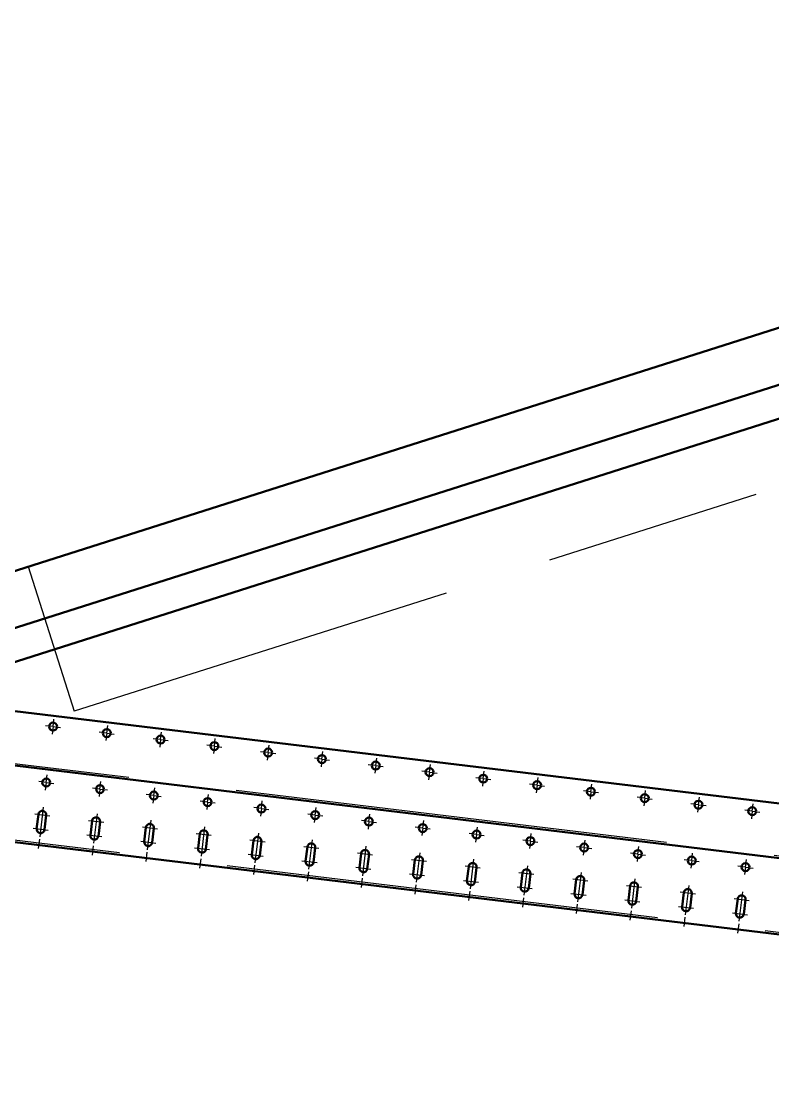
# Model space of a CAD drawing. Header units: millimetres. Extents: x 0 to 118800, y 79635 to 177025.
# Drawn here: x 27590 to 28631, y 99422 to 100878 of the extents above; entities that cross this region are included whole.
import ezdxf

# ---------------------------------------------------------------- set-up
doc = ezdxf.new("R2010")
doc.units = ezdxf.units.MM
doc.header["$LTSCALE"] = 200
for name, pattern in [('AM_DIN_F_W050', [6.25, 4.75, -1.5]), ('AM_DIN_G_W050', [13.75, 9.75, -1.5, 1, -1.5]), ('AM_DIN_G_W050x2', [6.875, 4.75, -0.875, 0.375, -0.875]), ('AM_ISO02W050x2', [3.75, 3, -0.75]), ('AM_ISO08W050x2', [9, 6, -0.75, 1.5, -0.75])]:
    doc.linetypes.add(name, pattern=pattern)
for name, color, linetype, lineweight in [('AM_0', 7, 'Continuous', 50), ('AM_3', 6, 'AM_DIN_F_W050', 25), ('AM_7', 4, 'AM_DIN_G_W050', 25)]:
    doc.layers.add(name, color=color, linetype=linetype, lineweight=lineweight)

# ---------------------------------------------------------------- blocks, each defined once
blk = doc.blocks.new('guf ohne Mittelspannung')
at = {"layer": 'AM_0'}
for p, q in [((-2991.5, 0), (-290, 0)), ((-2991.5, -75), (-290, -75)), ((-2991.5, -120), (-290, -120))]:
    blk.add_line(p, q, dxfattribs=at)
at = {"layer": 'AM_7', "linetype": 'AM_ISO08W050x2'}
for p in [(-500, 0), (-2840, -210)]:
    blk.add_line(p, (-500, -210), dxfattribs=at)
blk = doc.blocks.new('*U412')
at = {"layer": 'AM_0'}
for p, q in [((27614.5, 99780.2), (27612.1, 99760.4)), ((27625.4, 99778.9), (27623, 99759.1))]:
    blk.add_line(p, q, dxfattribs=at)
for centre, start, end in [((27620, 99779.6), 353.1038, 173.1038), ((27617.6, 99759.7), 173.1038, 353.1038)]:
    blk.add_arc(centre, 5.5, start, end, dxfattribs=at)
at = {"layer": 'AM_7', "linetype": 'AM_DIN_G_W050x2'}
for p, q in [((27609.6, 99780.8), (27630.4, 99778.3)), ((27621.2, 99790), (27616.3, 99749.3)), ((27607.2, 99761), (27628, 99758.5))]:
    blk.add_line(p, q, dxfattribs=at)
blk = doc.blocks.new('*U413')
at = {"layer": 'AM_0'}
for p, q in [((27689, 99771.2), (27686.6, 99751.4)), ((27699.9, 99769.9), (27697.5, 99750.1))]:
    blk.add_line(p, q, dxfattribs=at)
for centre, start, end in [((27694.4, 99770.6), 353.1038, 173.1038), ((27692, 99750.7), 173.1038, 353.1038)]:
    blk.add_arc(centre, 5.5, start, end, dxfattribs=at)
at = {"layer": 'AM_7', "linetype": 'AM_DIN_G_W050x2'}
for p, q in [((27695.7, 99781), (27690.8, 99740.3)), ((27684, 99771.8), (27704.9, 99769.3)), ((27681.6, 99752), (27702.5, 99749.5))]:
    blk.add_line(p, q, dxfattribs=at)
blk = doc.blocks.new('*U414')
at = {"layer": 'AM_0'}
for p, q in [((27912.4, 99744.2), (27910, 99724.4)), ((27923.3, 99742.9), (27920.9, 99723))]:
    blk.add_line(p, q, dxfattribs=at)
for centre, start, end in [((27917.8, 99743.6), 353.1038, 173.1038), ((27915.4, 99723.7), 173.1038, 353.1038)]:
    blk.add_arc(centre, 5.5, start, end, dxfattribs=at)
at = {"layer": 'AM_7', "linetype": 'AM_DIN_G_W050x2'}
for p, q in [((27919.1, 99754), (27914.2, 99713.3)), ((27907.4, 99744.8), (27928.2, 99742.3)), ((27905, 99725), (27925.8, 99722.4))]:
    blk.add_line(p, q, dxfattribs=at)
blk = doc.blocks.new('*U415')
at = {"layer": 'AM_0'}
for p, q in [((27837.9, 99753.2), (27835.5, 99733.4)), ((27848.8, 99751.9), (27846.4, 99732))]:
    blk.add_line(p, q, dxfattribs=at)
for centre, start, end in [((27843.4, 99752.6), 353.1038, 173.1038), ((27841, 99732.7), 173.1038, 353.1038)]:
    blk.add_arc(centre, 5.5, start, end, dxfattribs=at)
at = {"layer": 'AM_7', "linetype": 'AM_DIN_G_W050x2'}
for p, q in [((27832.9, 99753.8), (27853.8, 99751.3)), ((27844.6, 99763), (27839.7, 99722.3)), ((27830.5, 99734), (27851.4, 99731.4))]:
    blk.add_line(p, q, dxfattribs=at)
blk = doc.blocks.new('*U416')
at = {"layer": 'AM_0'}
for p, q in [((27763.4, 99762.2), (27761, 99742.4)), ((27774.4, 99760.9), (27772, 99741.1))]:
    blk.add_line(p, q, dxfattribs=at)
for centre, start, end in [((27768.9, 99761.6), 353.1038, 173.1038), ((27766.5, 99741.7), 173.1038, 353.1038)]:
    blk.add_arc(centre, 5.5, start, end, dxfattribs=at)
at = {"layer": 'AM_7', "linetype": 'AM_DIN_G_W050x2'}
for p, q in [((27770.2, 99772), (27765.2, 99731.3)), ((27758.5, 99762.8), (27779.3, 99760.3)), ((27756.1, 99743), (27776.9, 99740.5))]:
    blk.add_line(p, q, dxfattribs=at)
blk = doc.blocks.new('*U417')
at = {"layer": 'AM_0'}
for p, q in [((28061.3, 99726.2), (28058.9, 99706.3)), ((28072.2, 99724.9), (28069.8, 99705))]:
    blk.add_line(p, q, dxfattribs=at)
for centre, start, end in [((28066.7, 99725.5), 353.1038, 173.1038), ((28064.3, 99705.7), 173.1038, 353.1038)]:
    blk.add_arc(centre, 5.5, start, end, dxfattribs=at)
at = {"layer": 'AM_7', "linetype": 'AM_DIN_G_W050x2'}
for p, q in [((28068, 99736), (28063.1, 99695.3)), ((28056.3, 99726.8), (28077.2, 99724.3)), ((28053.9, 99707), (28074.8, 99704.4))]:
    blk.add_line(p, q, dxfattribs=at)
blk = doc.blocks.new('*U418')
at = {"layer": 'AM_0'}
for p, q in [((27986.8, 99735.2), (27984.4, 99715.4)), ((27997.7, 99733.9), (27995.3, 99714))]:
    blk.add_line(p, q, dxfattribs=at)
for centre, start, end in [((27992.3, 99734.6), 353.1038, 173.1038), ((27989.9, 99714.7), 173.1038, 353.1038)]:
    blk.add_arc(centre, 5.5, start, end, dxfattribs=at)
at = {"layer": 'AM_7', "linetype": 'AM_DIN_G_W050x2'}
for p, q in [((27981.9, 99735.8), (28002.7, 99733.3)), ((27993.5, 99745), (27988.6, 99704.3)), ((27979.4, 99716), (28000.3, 99713.4))]:
    blk.add_line(p, q, dxfattribs=at)
blk = doc.blocks.new('*U419')
at = {"layer": 'AM_0'}
for p, q in [((28135.7, 99717.2), (28133.3, 99697.3)), ((28146.6, 99715.9), (28144.2, 99696))]:
    blk.add_line(p, q, dxfattribs=at)
for centre, start, end in [((28141.2, 99716.5), 353.1038, 173.1038), ((28138.8, 99696.7), 173.1038, 353.1038)]:
    blk.add_arc(centre, 5.5, start, end, dxfattribs=at)
at = {"layer": 'AM_7', "linetype": 'AM_DIN_G_W050x2'}
for p, q in [((28142.5, 99727), (28137.5, 99686.3)), ((28130.8, 99717.8), (28151.6, 99715.3)), ((28128.4, 99697.9), (28149.2, 99695.4))]:
    blk.add_line(p, q, dxfattribs=at)
blk = doc.blocks.new('*U420')
at = {"layer": 'AM_0'}
for p, q in [((28582.5, 99663.2), (28580.1, 99643.3)), ((28593.4, 99661.8), (28591, 99642))]:
    blk.add_line(p, q, dxfattribs=at)
for centre, start, end in [((28587.9, 99662.5), 353.1038, 173.1038), ((28585.5, 99642.7), 173.1038, 353.1038)]:
    blk.add_arc(centre, 5.5, start, end, dxfattribs=at)
at = {"layer": 'AM_7', "linetype": 'AM_DIN_G_W050x2'}
for p, q in [((28577.5, 99663.8), (28598.4, 99661.2)), ((28589.2, 99672.9), (28584.3, 99632.2)), ((28575.1, 99643.9), (28596, 99641.4))]:
    blk.add_line(p, q, dxfattribs=at)
blk = doc.blocks.new('*U421')
at = {"layer": 'AM_0'}
for p, q in [((28210.2, 99708.2), (28207.8, 99688.3)), ((28221.1, 99706.9), (28218.7, 99687))]:
    blk.add_line(p, q, dxfattribs=at)
for centre, start, end in [((28215.6, 99707.5), 353.1038, 173.1038), ((28213.2, 99687.7), 173.1038, 353.1038)]:
    blk.add_arc(centre, 5.5, start, end, dxfattribs=at)
at = {"layer": 'AM_7', "linetype": 'AM_DIN_G_W050x2'}
for p, q in [((28205.2, 99708.8), (28226.1, 99706.3)), ((28216.9, 99718), (28212, 99677.3)), ((28202.8, 99688.9), (28223.7, 99686.4))]:
    blk.add_line(p, q, dxfattribs=at)
blk = doc.blocks.new('*U422')
at = {"layer": 'AM_0'}
for p, q in [((28359.1, 99690.2), (28356.7, 99670.3)), ((28370, 99688.9), (28367.6, 99669))]:
    blk.add_line(p, q, dxfattribs=at)
for centre, start, end in [((28364.6, 99689.5), 353.1038, 173.1038), ((28362.2, 99669.7), 173.1038, 353.1038)]:
    blk.add_arc(centre, 5.5, start, end, dxfattribs=at)
at = {"layer": 'AM_7', "linetype": 'AM_DIN_G_W050x2'}
for p, q in [((28365.8, 99699.9), (28360.9, 99659.2)), ((28354.1, 99690.8), (28375, 99688.3)), ((28351.7, 99670.9), (28372.6, 99668.4))]:
    blk.add_line(p, q, dxfattribs=at)
blk = doc.blocks.new('*U423')
at = {"layer": 'AM_0'}
for p, q in [((28284.6, 99699.2), (28282.2, 99679.3)), ((28295.6, 99697.9), (28293.2, 99678))]:
    blk.add_line(p, q, dxfattribs=at)
for centre, start, end in [((28290.1, 99698.5), 353.1038, 173.1038), ((28287.7, 99678.7), 173.1038, 353.1038)]:
    blk.add_arc(centre, 5.5, start, end, dxfattribs=at)
at = {"layer": 'AM_7', "linetype": 'AM_DIN_G_W050x2'}
for p, q in [((28291.4, 99709), (28286.4, 99668.2)), ((28279.7, 99699.8), (28300.5, 99697.3)), ((28277.3, 99679.9), (28298.1, 99677.4))]:
    blk.add_line(p, q, dxfattribs=at)
blk = doc.blocks.new('*U424')
at = {"layer": 'AM_0'}
for p, q in [((28508, 99672.2), (28505.6, 99652.3)), ((28518.9, 99670.9), (28516.5, 99651))]:
    blk.add_line(p, q, dxfattribs=at)
for centre, start, end in [((28513.5, 99671.5), 353.1038, 173.1038), ((28511.1, 99651.7), 173.1038, 353.1038)]:
    blk.add_arc(centre, 5.5, start, end, dxfattribs=at)
at = {"layer": 'AM_7', "linetype": 'AM_DIN_G_W050x2'}
for p, q in [((28514.7, 99681.9), (28509.8, 99641.2)), ((28503.1, 99672.8), (28523.9, 99670.3)), ((28500.7, 99652.9), (28521.5, 99650.4))]:
    blk.add_line(p, q, dxfattribs=at)
blk = doc.blocks.new('*U425')
at = {"layer": 'AM_0'}
for p, q in [((28433.6, 99681.2), (28431.2, 99661.3)), ((28444.5, 99679.9), (28442.1, 99660))]:
    blk.add_line(p, q, dxfattribs=at)
for centre, start, end in [((28439, 99680.5), 353.1038, 173.1038), ((28436.6, 99660.7), 173.1038, 353.1038)]:
    blk.add_arc(centre, 5.5, start, end, dxfattribs=at)
at = {"layer": 'AM_7', "linetype": 'AM_DIN_G_W050x2'}
for p, q in [((28428.6, 99681.8), (28449.4, 99679.3)), ((28440.3, 99690.9), (28435.4, 99650.2)), ((28426.2, 99661.9), (28447, 99659.4))]:
    blk.add_line(p, q, dxfattribs=at)
blk = doc.blocks.new('*U457')
at = {"layer": 'AM_0'}
for p, q in [((27614.5, 99780.2), (27612.1, 99760.4)), ((27625.4, 99778.9), (27623, 99759.1))]:
    blk.add_line(p, q, dxfattribs=at)
for centre, start, end in [((27620, 99779.6), 353.1038, 173.1038), ((27617.6, 99759.7), 173.1038, 353.1038)]:
    blk.add_arc(centre, 5.5, start, end, dxfattribs=at)
at = {"layer": 'AM_7', "linetype": 'AM_DIN_G_W050x2'}
for p, q in [((27609.6, 99780.8), (27630.4, 99778.3)), ((27621.2, 99790), (27616.3, 99749.3)), ((27607.2, 99761), (27628, 99758.5))]:
    blk.add_line(p, q, dxfattribs=at)
blk = doc.blocks.new('*U458')
at = {"layer": 'AM_0'}
for p, q in [((27689, 99771.2), (27686.6, 99751.4)), ((27699.9, 99769.9), (27697.5, 99750.1))]:
    blk.add_line(p, q, dxfattribs=at)
for centre, start, end in [((27694.4, 99770.6), 353.1038, 173.1038), ((27692, 99750.7), 173.1038, 353.1038)]:
    blk.add_arc(centre, 5.5, start, end, dxfattribs=at)
at = {"layer": 'AM_7', "linetype": 'AM_DIN_G_W050x2'}
for p, q in [((27695.7, 99781), (27690.8, 99740.3)), ((27684, 99771.8), (27704.9, 99769.3)), ((27681.6, 99752), (27702.5, 99749.5))]:
    blk.add_line(p, q, dxfattribs=at)
blk = doc.blocks.new('*U459')
at = {"layer": 'AM_0'}
for p, q in [((27912.4, 99744.2), (27910, 99724.4)), ((27923.3, 99742.9), (27920.9, 99723))]:
    blk.add_line(p, q, dxfattribs=at)
for centre, start, end in [((27917.8, 99743.6), 353.1038, 173.1038), ((27915.4, 99723.7), 173.1038, 353.1038)]:
    blk.add_arc(centre, 5.5, start, end, dxfattribs=at)
at = {"layer": 'AM_7', "linetype": 'AM_DIN_G_W050x2'}
for p, q in [((27919.1, 99754), (27914.2, 99713.3)), ((27907.4, 99744.8), (27928.2, 99742.3)), ((27905, 99725), (27925.8, 99722.4))]:
    blk.add_line(p, q, dxfattribs=at)
blk = doc.blocks.new('*U460')
at = {"layer": 'AM_0'}
for p, q in [((27837.9, 99753.2), (27835.5, 99733.4)), ((27848.8, 99751.9), (27846.4, 99732))]:
    blk.add_line(p, q, dxfattribs=at)
for centre, start, end in [((27843.4, 99752.6), 353.1038, 173.1038), ((27841, 99732.7), 173.1038, 353.1038)]:
    blk.add_arc(centre, 5.5, start, end, dxfattribs=at)
at = {"layer": 'AM_7', "linetype": 'AM_DIN_G_W050x2'}
for p, q in [((27832.9, 99753.8), (27853.8, 99751.3)), ((27844.6, 99763), (27839.7, 99722.3)), ((27830.5, 99734), (27851.4, 99731.4))]:
    blk.add_line(p, q, dxfattribs=at)
blk = doc.blocks.new('*U461')
at = {"layer": 'AM_0'}
for p, q in [((27763.4, 99762.2), (27761, 99742.4)), ((27774.4, 99760.9), (27772, 99741.1))]:
    blk.add_line(p, q, dxfattribs=at)
for centre, start, end in [((27768.9, 99761.6), 353.1038, 173.1038), ((27766.5, 99741.7), 173.1038, 353.1038)]:
    blk.add_arc(centre, 5.5, start, end, dxfattribs=at)
at = {"layer": 'AM_7', "linetype": 'AM_DIN_G_W050x2'}
for p, q in [((27770.2, 99772), (27765.2, 99731.3)), ((27758.5, 99762.8), (27779.3, 99760.3)), ((27756.1, 99743), (27776.9, 99740.5))]:
    blk.add_line(p, q, dxfattribs=at)
blk = doc.blocks.new('*U462')
at = {"layer": 'AM_0'}
for p, q in [((28061.3, 99726.2), (28058.9, 99706.3)), ((28072.2, 99724.9), (28069.8, 99705))]:
    blk.add_line(p, q, dxfattribs=at)
for centre, start, end in [((28066.7, 99725.5), 353.1038, 173.1038), ((28064.3, 99705.7), 173.1038, 353.1038)]:
    blk.add_arc(centre, 5.5, start, end, dxfattribs=at)
at = {"layer": 'AM_7', "linetype": 'AM_DIN_G_W050x2'}
for p, q in [((28068, 99736), (28063.1, 99695.3)), ((28056.3, 99726.8), (28077.2, 99724.3)), ((28053.9, 99707), (28074.8, 99704.4))]:
    blk.add_line(p, q, dxfattribs=at)
blk = doc.blocks.new('*U463')
at = {"layer": 'AM_0'}
for p, q in [((27986.8, 99735.2), (27984.4, 99715.4)), ((27997.7, 99733.9), (27995.3, 99714))]:
    blk.add_line(p, q, dxfattribs=at)
for centre, start, end in [((27992.3, 99734.6), 353.1038, 173.1038), ((27989.9, 99714.7), 173.1038, 353.1038)]:
    blk.add_arc(centre, 5.5, start, end, dxfattribs=at)
at = {"layer": 'AM_7', "linetype": 'AM_DIN_G_W050x2'}
for p, q in [((27981.9, 99735.8), (28002.7, 99733.3)), ((27993.5, 99745), (27988.6, 99704.3)), ((27979.4, 99716), (28000.3, 99713.4))]:
    blk.add_line(p, q, dxfattribs=at)
blk = doc.blocks.new('*U464')
at = {"layer": 'AM_0'}
for p, q in [((28135.7, 99717.2), (28133.3, 99697.3)), ((28146.6, 99715.9), (28144.2, 99696))]:
    blk.add_line(p, q, dxfattribs=at)
for centre, start, end in [((28141.2, 99716.5), 353.1038, 173.1038), ((28138.8, 99696.7), 173.1038, 353.1038)]:
    blk.add_arc(centre, 5.5, start, end, dxfattribs=at)
at = {"layer": 'AM_7', "linetype": 'AM_DIN_G_W050x2'}
for p, q in [((28142.5, 99727), (28137.5, 99686.3)), ((28130.8, 99717.8), (28151.6, 99715.3)), ((28128.4, 99697.9), (28149.2, 99695.4))]:
    blk.add_line(p, q, dxfattribs=at)
blk = doc.blocks.new('*U465')
at = {"layer": 'AM_0'}
for p, q in [((28582.5, 99663.2), (28580.1, 99643.3)), ((28593.4, 99661.8), (28591, 99642))]:
    blk.add_line(p, q, dxfattribs=at)
for centre, start, end in [((28587.9, 99662.5), 353.1038, 173.1038), ((28585.5, 99642.7), 173.1038, 353.1038)]:
    blk.add_arc(centre, 5.5, start, end, dxfattribs=at)
at = {"layer": 'AM_7', "linetype": 'AM_DIN_G_W050x2'}
for p, q in [((28577.5, 99663.8), (28598.4, 99661.2)), ((28589.2, 99672.9), (28584.3, 99632.2)), ((28575.1, 99643.9), (28596, 99641.4))]:
    blk.add_line(p, q, dxfattribs=at)
blk = doc.blocks.new('*U466')
at = {"layer": 'AM_0'}
for p, q in [((28210.2, 99708.2), (28207.8, 99688.3)), ((28221.1, 99706.9), (28218.7, 99687))]:
    blk.add_line(p, q, dxfattribs=at)
for centre, start, end in [((28215.6, 99707.5), 353.1038, 173.1038), ((28213.2, 99687.7), 173.1038, 353.1038)]:
    blk.add_arc(centre, 5.5, start, end, dxfattribs=at)
at = {"layer": 'AM_7', "linetype": 'AM_DIN_G_W050x2'}
for p, q in [((28205.2, 99708.8), (28226.1, 99706.3)), ((28216.9, 99718), (28212, 99677.3)), ((28202.8, 99688.9), (28223.7, 99686.4))]:
    blk.add_line(p, q, dxfattribs=at)
blk = doc.blocks.new('*U467')
at = {"layer": 'AM_0'}
for p, q in [((28359.1, 99690.2), (28356.7, 99670.3)), ((28370, 99688.9), (28367.6, 99669))]:
    blk.add_line(p, q, dxfattribs=at)
for centre, start, end in [((28364.6, 99689.5), 353.1038, 173.1038), ((28362.2, 99669.7), 173.1038, 353.1038)]:
    blk.add_arc(centre, 5.5, start, end, dxfattribs=at)
at = {"layer": 'AM_7', "linetype": 'AM_DIN_G_W050x2'}
for p, q in [((28365.8, 99699.9), (28360.9, 99659.2)), ((28354.1, 99690.8), (28375, 99688.3)), ((28351.7, 99670.9), (28372.6, 99668.4))]:
    blk.add_line(p, q, dxfattribs=at)
blk = doc.blocks.new('*U468')
at = {"layer": 'AM_0'}
for p, q in [((28284.6, 99699.2), (28282.2, 99679.3)), ((28295.6, 99697.9), (28293.2, 99678))]:
    blk.add_line(p, q, dxfattribs=at)
for centre, start, end in [((28290.1, 99698.5), 353.1038, 173.1038), ((28287.7, 99678.7), 173.1038, 353.1038)]:
    blk.add_arc(centre, 5.5, start, end, dxfattribs=at)
at = {"layer": 'AM_7', "linetype": 'AM_DIN_G_W050x2'}
for p, q in [((28291.4, 99709), (28286.4, 99668.2)), ((28279.7, 99699.8), (28300.5, 99697.3)), ((28277.3, 99679.9), (28298.1, 99677.4))]:
    blk.add_line(p, q, dxfattribs=at)
blk = doc.blocks.new('*U469')
at = {"layer": 'AM_0'}
for p, q in [((28508, 99672.2), (28505.6, 99652.3)), ((28518.9, 99670.9), (28516.5, 99651))]:
    blk.add_line(p, q, dxfattribs=at)
for centre, start, end in [((28513.5, 99671.5), 353.1038, 173.1038), ((28511.1, 99651.7), 173.1038, 353.1038)]:
    blk.add_arc(centre, 5.5, start, end, dxfattribs=at)
at = {"layer": 'AM_7', "linetype": 'AM_DIN_G_W050x2'}
for p, q in [((28514.7, 99681.9), (28509.8, 99641.2)), ((28503.1, 99672.8), (28523.9, 99670.3)), ((28500.7, 99652.9), (28521.5, 99650.4))]:
    blk.add_line(p, q, dxfattribs=at)
blk = doc.blocks.new('*U470')
at = {"layer": 'AM_0'}
for p, q in [((28433.6, 99681.2), (28431.2, 99661.3)), ((28444.5, 99679.9), (28442.1, 99660))]:
    blk.add_line(p, q, dxfattribs=at)
for centre, start, end in [((28439, 99680.5), 353.1038, 173.1038), ((28436.6, 99660.7), 173.1038, 353.1038)]:
    blk.add_arc(centre, 5.5, start, end, dxfattribs=at)
at = {"layer": 'AM_7', "linetype": 'AM_DIN_G_W050x2'}
for p, q in [((28428.6, 99681.8), (28449.4, 99679.3)), ((28440.3, 99690.9), (28435.4, 99650.2)), ((28426.2, 99661.9), (28447, 99659.4))]:
    blk.add_line(p, q, dxfattribs=at)

msp = doc.modelspace()

# ---------------------------------------------------------------- linework, layer by layer
at = {"layer": 'AM_0'}
for p, q in [((30223.6, 99603.7), (27152.6, 99975.1)), ((30223.6, 99603.7), (27152.6, 99975.1)), ((27143.6, 99900.7), (30223.6, 99528.1)), ((27143.6, 99900.7), (30223.6, 99528.1)), ((27131, 99796.4), (30223.6, 99422.4)), ((27131, 99796.4), (30223.6, 99422.4))]:
    msp.add_line(p, q, dxfattribs=at)
for centre in [(27634.8, 99901.7), (27634.8, 99901.7), (27709.2, 99892.7), (27709.2, 99892.7), (27783.7, 99883.7), (27783.7, 99883.7), (27858.1, 99874.7), (27858.1, 99874.7), (27932.6, 99865.7), (27932.6, 99865.7), (28007, 99856.7), (28007, 99856.7), (28081.5, 99847.7), (28081.5, 99847.7), (28156, 99838.6), (28156, 99838.6), (27625.4, 99824.3), (27625.4, 99824.3), (28230.4, 99829.6), (28230.4, 99829.6), (28304.9, 99820.6), (28304.9, 99820.6), (27699.8, 99815.2), (27699.8, 99815.2), (27774.3, 99806.2), (27774.3, 99806.2), (28379.3, 99811.6), (28379.3, 99811.6), (28453.8, 99802.6), (28453.8, 99802.6), (27848.8, 99797.2), (27848.8, 99797.2), (27923.2, 99788.2), (27923.2, 99788.2), (28528.2, 99793.6), (28528.2, 99793.6), (27997.7, 99779.2), (27997.7, 99779.2), (28602.7, 99784.6), (28602.7, 99784.6), (28072.1, 99770.2), (28072.1, 99770.2), (28146.6, 99761.2), (28146.6, 99761.2), (28221.1, 99752.2), (28221.1, 99752.2), (28295.5, 99743.2), (28295.5, 99743.2), (28370, 99734.2), (28370, 99734.2), (28444.4, 99725.2), (28444.4, 99725.2), (28518.9, 99716.2), (28518.9, 99716.2), (28593.3, 99707.2), (28593.3, 99707.2)]:
    msp.add_circle(centre, 5.5, dxfattribs=at)
at = {"layer": 'AM_3', "linetype": 'AM_ISO02W050x2'}
for p, q in [((27143.9, 99903.6), (30223.6, 99531.2)), ((27143.9, 99903.6), (30223.6, 99531.2)), ((27131.3, 99799.4), (30223.6, 99425.4)), ((27131.3, 99799.4), (30223.6, 99425.4))]:
    msp.add_line(p, q, dxfattribs=at)
at = {"layer": 'AM_7', "linetype": 'AM_ISO08W050x2'}
for p, q in [((27634.8, 99901.7), (27636, 99912.1)), ((27634.8, 99901.7), (27636, 99912.1)), ((27634.8, 99901.7), (27624.3, 99902.9)), ((27634.8, 99901.7), (27624.3, 99902.9)), ((27634.8, 99901.7), (27633.5, 99891.3)), ((27634.8, 99901.7), (27633.5, 99891.3)), ((27634.8, 99901.7), (27645.2, 99900.4)), ((27634.8, 99901.7), (27645.2, 99900.4)), ((27709.2, 99892.7), (27710.5, 99903.1)), ((27709.2, 99892.7), (27710.5, 99903.1)), ((27709.2, 99892.7), (27698.8, 99893.9)), ((27709.2, 99892.7), (27698.8, 99893.9)), ((27709.2, 99892.7), (27708, 99882.3)), ((27709.2, 99892.7), (27708, 99882.3)), ((27709.2, 99892.7), (27719.6, 99891.4)), ((27709.2, 99892.7), (27719.6, 99891.4)), ((27783.7, 99883.7), (27773.2, 99884.9)), ((27783.7, 99883.7), (27773.2, 99884.9)), ((27783.7, 99883.7), (27782.4, 99873.3)), ((27783.7, 99883.7), (27782.4, 99873.3)), ((27783.7, 99883.7), (27784.9, 99894.1)), ((27783.7, 99883.7), (27784.9, 99894.1)), ((27783.7, 99883.7), (27794.1, 99882.4)), ((27783.7, 99883.7), (27794.1, 99882.4)), ((27858.1, 99874.7), (27859.4, 99885.1)), ((27858.1, 99874.7), (27859.4, 99885.1)), ((27858.1, 99874.7), (27847.7, 99875.9)), ((27858.1, 99874.7), (27847.7, 99875.9)), ((27858.1, 99874.7), (27856.9, 99864.2)), ((27858.1, 99874.7), (27856.9, 99864.2)), ((27858.1, 99874.7), (27868.6, 99873.4)), ((27858.1, 99874.7), (27868.6, 99873.4)), ((27932.6, 99865.7), (27922.2, 99866.9)), ((27932.6, 99865.7), (27922.2, 99866.9)), ((27932.6, 99865.7), (27933.8, 99876.1)), ((27932.6, 99865.7), (27933.8, 99876.1)), ((28007, 99856.7), (28008.3, 99867.1)), ((28007, 99856.7), (28008.3, 99867.1)), ((27932.6, 99865.7), (27931.3, 99855.2)), ((27932.6, 99865.7), (27931.3, 99855.2)), ((27932.6, 99865.7), (27943, 99864.4)), ((27932.6, 99865.7), (27943, 99864.4)), ((28007, 99856.7), (27996.6, 99857.9)), ((28007, 99856.7), (27996.6, 99857.9)), ((28007, 99856.7), (28005.8, 99846.2)), ((28007, 99856.7), (28005.8, 99846.2)), ((28007, 99856.7), (28017.5, 99855.4)), ((28007, 99856.7), (28017.5, 99855.4)), ((28081.5, 99847.7), (28082.8, 99858.1)), ((28081.5, 99847.7), (28082.8, 99858.1)), ((28081.5, 99847.7), (28071.1, 99848.9)), ((28081.5, 99847.7), (28071.1, 99848.9)), ((28081.5, 99847.7), (28080.2, 99837.2)), ((28081.5, 99847.7), (28080.2, 99837.2)), ((28081.5, 99847.7), (28091.9, 99846.4)), ((28081.5, 99847.7), (28091.9, 99846.4)), ((28156, 99838.6), (28145.5, 99839.9)), ((28156, 99838.6), (28145.5, 99839.9)), ((28156, 99838.6), (28154.7, 99828.2)), ((28156, 99838.6), (28154.7, 99828.2)), ((28156, 99838.6), (28157.2, 99849.1)), ((28156, 99838.6), (28157.2, 99849.1)), ((28156, 99838.6), (28166.4, 99837.4)), ((28156, 99838.6), (28166.4, 99837.4)), ((28230.4, 99829.6), (28231.7, 99840.1)), ((28230.4, 99829.6), (28231.7, 99840.1)), ((27625.4, 99824.3), (27615, 99825.5)), ((27625.4, 99824.3), (27615, 99825.5)), ((27625.4, 99824.3), (27624.1, 99813.8)), ((27625.4, 99824.3), (27624.1, 99813.8)), ((27625.4, 99824.3), (27626.7, 99834.7)), ((27625.4, 99824.3), (27626.7, 99834.7)), ((27625.4, 99824.3), (27635.8, 99823)), ((27625.4, 99824.3), (27635.8, 99823)), ((27699.8, 99815.2), (27701.1, 99825.7)), ((27699.8, 99815.2), (27701.1, 99825.7)), ((28230.4, 99829.6), (28220, 99830.9)), ((28230.4, 99829.6), (28220, 99830.9)), ((28230.4, 99829.6), (28229.2, 99819.2)), ((28230.4, 99829.6), (28229.2, 99819.2)), ((28230.4, 99829.6), (28240.8, 99828.4)), ((28230.4, 99829.6), (28240.8, 99828.4)), ((28304.9, 99820.6), (28306.1, 99831.1)), ((28304.9, 99820.6), (28306.1, 99831.1)), ((27699.8, 99815.2), (27689.4, 99816.5)), ((27699.8, 99815.2), (27689.4, 99816.5)), ((27699.8, 99815.2), (27698.6, 99804.8)), ((27699.8, 99815.2), (27698.6, 99804.8)), ((27699.8, 99815.2), (27710.3, 99814)), ((27699.8, 99815.2), (27710.3, 99814)), ((27774.3, 99806.2), (27775.6, 99816.7)), ((27774.3, 99806.2), (27775.6, 99816.7)), ((28304.9, 99820.6), (28294.4, 99821.9)), ((28304.9, 99820.6), (28294.4, 99821.9)), ((28304.9, 99820.6), (28303.6, 99810.2)), ((28304.9, 99820.6), (28303.6, 99810.2)), ((28304.9, 99820.6), (28315.3, 99819.4)), ((28304.9, 99820.6), (28315.3, 99819.4)), ((28379.3, 99811.6), (28368.9, 99812.9)), ((28379.3, 99811.6), (28368.9, 99812.9)), ((28379.3, 99811.6), (28378.1, 99801.2)), ((28379.3, 99811.6), (28378.1, 99801.2)), ((28379.3, 99811.6), (28380.6, 99822.1)), ((28379.3, 99811.6), (28380.6, 99822.1)), ((28379.3, 99811.6), (28389.8, 99810.4)), ((28379.3, 99811.6), (28389.8, 99810.4)), ((28453.8, 99802.6), (28455, 99813.1)), ((28453.8, 99802.6), (28455, 99813.1)), ((27774.3, 99806.2), (27763.9, 99807.5)), ((27774.3, 99806.2), (27763.9, 99807.5)), ((27774.3, 99806.2), (27773, 99795.8)), ((27774.3, 99806.2), (27773, 99795.8)), ((27774.3, 99806.2), (27784.7, 99805)), ((27774.3, 99806.2), (27784.7, 99805)), ((27848.8, 99797.2), (27838.3, 99798.5)), ((27848.8, 99797.2), (27838.3, 99798.5)), ((27848.8, 99797.2), (27847.5, 99786.8)), ((27848.8, 99797.2), (27847.5, 99786.8)), ((27848.8, 99797.2), (27850, 99807.7)), ((27848.8, 99797.2), (27850, 99807.7)), ((27848.8, 99797.2), (27859.2, 99796)), ((27848.8, 99797.2), (27859.2, 99796)), ((27923.2, 99788.2), (27924.5, 99798.7)), ((27923.2, 99788.2), (27924.5, 99798.7)), ((28453.8, 99802.6), (28443.4, 99803.9)), ((28453.8, 99802.6), (28443.4, 99803.9)), ((28453.8, 99802.6), (28452.5, 99792.2)), ((28453.8, 99802.6), (28452.5, 99792.2)), ((28453.8, 99802.6), (28464.2, 99801.4)), ((28453.8, 99802.6), (28464.2, 99801.4)), ((28528.2, 99793.6), (28517.8, 99794.9)), ((28528.2, 99793.6), (28517.8, 99794.9)), ((28528.2, 99793.6), (28527, 99783.2)), ((28528.2, 99793.6), (28527, 99783.2)), ((28528.2, 99793.6), (28529.5, 99804)), ((28528.2, 99793.6), (28529.5, 99804)), ((28528.2, 99793.6), (28538.7, 99792.4)), ((28528.2, 99793.6), (28538.7, 99792.4)), ((28602.7, 99784.6), (28604, 99795)), ((28602.7, 99784.6), (28604, 99795)), ((27923.2, 99788.2), (27912.8, 99789.5)), ((27923.2, 99788.2), (27912.8, 99789.5)), ((27923.2, 99788.2), (27922, 99777.8)), ((27923.2, 99788.2), (27922, 99777.8)), ((27923.2, 99788.2), (27933.6, 99787)), ((27923.2, 99788.2), (27933.6, 99787)), ((27997.7, 99779.2), (27987.3, 99780.5)), ((27997.7, 99779.2), (27987.3, 99780.5)), ((27997.7, 99779.2), (27996.4, 99768.8)), ((27997.7, 99779.2), (27996.4, 99768.8)), ((27997.7, 99779.2), (27998.9, 99789.6)), ((27997.7, 99779.2), (27998.9, 99789.6)), ((27997.7, 99779.2), (28008.1, 99778)), ((27997.7, 99779.2), (28008.1, 99778)), ((28072.1, 99770.2), (28073.4, 99780.6)), ((28072.1, 99770.2), (28073.4, 99780.6)), ((28602.7, 99784.6), (28592.3, 99785.9)), ((28602.7, 99784.6), (28592.3, 99785.9)), ((28602.7, 99784.6), (28601.4, 99774.2)), ((28602.7, 99784.6), (28601.4, 99774.2)), ((28602.7, 99784.6), (28613.1, 99783.4)), ((28602.7, 99784.6), (28613.1, 99783.4)), ((28072.1, 99770.2), (28061.7, 99771.5)), ((28072.1, 99770.2), (28061.7, 99771.5)), ((28072.1, 99770.2), (28070.9, 99759.8)), ((28072.1, 99770.2), (28070.9, 99759.8)), ((28072.1, 99770.2), (28082.6, 99769)), ((28072.1, 99770.2), (28082.6, 99769)), ((28146.6, 99761.2), (28147.9, 99771.6)), ((28146.6, 99761.2), (28147.9, 99771.6)), ((28146.6, 99761.2), (28136.2, 99762.5)), ((28146.6, 99761.2), (28136.2, 99762.5)), ((28146.6, 99761.2), (28145.3, 99750.8)), ((28146.6, 99761.2), (28145.3, 99750.8)), ((28146.6, 99761.2), (28157, 99760)), ((28146.6, 99761.2), (28157, 99760)), ((28221.1, 99752.2), (28210.6, 99753.5)), ((28221.1, 99752.2), (28210.6, 99753.5)), ((28221.1, 99752.2), (28219.8, 99741.8)), ((28221.1, 99752.2), (28219.8, 99741.8)), ((28221.1, 99752.2), (28222.3, 99762.6)), ((28221.1, 99752.2), (28222.3, 99762.6)), ((28221.1, 99752.2), (28231.5, 99750.9)), ((28221.1, 99752.2), (28231.5, 99750.9)), ((28295.5, 99743.2), (28296.8, 99753.6)), ((28295.5, 99743.2), (28296.8, 99753.6)), ((27615.9, 99745.8), (27614.3, 99732.9)), ((27615.9, 99745.8), (27614.3, 99732.9)), ((27690.4, 99736.8), (27688.8, 99723.9)), ((27690.4, 99736.8), (27688.8, 99723.9)), ((28295.5, 99743.2), (28285.1, 99744.5)), ((28295.5, 99743.2), (28285.1, 99744.5)), ((28295.5, 99743.2), (28294.2, 99732.8)), ((28295.5, 99743.2), (28294.2, 99732.8)), ((28295.5, 99743.2), (28305.9, 99741.9)), ((28295.5, 99743.2), (28305.9, 99741.9)), ((28370, 99734.2), (28359.5, 99735.5)), ((28370, 99734.2), (28359.5, 99735.5)), ((28370, 99734.2), (28371.2, 99744.6)), ((28370, 99734.2), (28371.2, 99744.6)), ((28444.4, 99725.2), (28445.7, 99735.6)), ((28444.4, 99725.2), (28445.7, 99735.6)), ((27764.8, 99727.8), (27763.3, 99714.9)), ((27764.8, 99727.8), (27763.3, 99714.9)), ((28370, 99734.2), (28368.7, 99723.8)), ((28370, 99734.2), (28368.7, 99723.8)), ((28370, 99734.2), (28380.4, 99732.9)), ((28370, 99734.2), (28380.4, 99732.9)), ((28444.4, 99725.2), (28434, 99726.5)), ((28444.4, 99725.2), (28434, 99726.5)), ((28444.4, 99725.2), (28443.2, 99714.8)), ((28444.4, 99725.2), (28443.2, 99714.8)), ((28444.4, 99725.2), (28454.8, 99723.9)), ((28444.4, 99725.2), (28454.8, 99723.9)), ((28518.9, 99716.2), (28520.1, 99726.6)), ((28518.9, 99716.2), (28520.1, 99726.6)), ((27839.3, 99718.8), (27837.7, 99705.9)), ((27839.3, 99718.8), (27837.7, 99705.9)), ((27913.7, 99709.8), (27912.2, 99696.9)), ((27913.7, 99709.8), (27912.2, 99696.9)), ((28518.9, 99716.2), (28508.5, 99717.4)), ((28518.9, 99716.2), (28508.5, 99717.4)), ((28518.9, 99716.2), (28517.6, 99705.8)), ((28518.9, 99716.2), (28517.6, 99705.8)), ((28518.9, 99716.2), (28529.3, 99714.9)), ((28518.9, 99716.2), (28529.3, 99714.9)), ((28593.3, 99707.2), (28582.9, 99708.4)), ((28593.3, 99707.2), (28582.9, 99708.4)), ((28593.3, 99707.2), (28592.1, 99696.8)), ((28593.3, 99707.2), (28592.1, 99696.8)), ((28593.3, 99707.2), (28594.6, 99717.6)), ((28593.3, 99707.2), (28594.6, 99717.6)), ((28593.3, 99707.2), (28603.8, 99705.9)), ((28593.3, 99707.2), (28603.8, 99705.9)), ((27988.2, 99700.8), (27986.6, 99687.9)), ((27988.2, 99700.8), (27986.6, 99687.9)), ((28062.6, 99691.8), (28061.1, 99678.9)), ((28062.6, 99691.8), (28061.1, 99678.9)), ((28137.1, 99682.8), (28135.5, 99669.9)), ((28137.1, 99682.8), (28135.5, 99669.9)), ((28211.6, 99673.8), (28210, 99660.9)), ((28211.6, 99673.8), (28210, 99660.9)), ((28286, 99664.8), (28284.5, 99651.9)), ((28286, 99664.8), (28284.5, 99651.9)), ((28360.5, 99655.8), (28358.9, 99642.9)), ((28360.5, 99655.8), (28358.9, 99642.9)), ((28434.9, 99646.8), (28433.4, 99633.9)), ((28434.9, 99646.8), (28433.4, 99633.9)), ((28509.4, 99637.8), (28507.8, 99624.9)), ((28509.4, 99637.8), (28507.8, 99624.9)), ((28583.9, 99628.8), (28582.3, 99615.8)), ((28583.9, 99628.8), (28582.3, 99615.8))]:
    msp.add_line(p, q, dxfattribs=at)

# ---------------------------------------------------------------- block references
at = {"layer": 'AM_0', "xscale": -1, "rotation": 17.63720133011298}
msp.add_blockref('guf ohne Mittelspannung', (27124.1, 99971.5), dxfattribs=at)
at = {"layer": 'AM_0'}
for name in ['*U412', '*U457', '*U413', '*U458', '*U416', '*U461', '*U415', '*U460', '*U414', '*U459', '*U418', '*U463', '*U417', '*U462', '*U419', '*U464', '*U421', '*U466', '*U423', '*U468', '*U422', '*U467', '*U425', '*U470', '*U424', '*U469', '*U420', '*U465']:
    msp.add_blockref(name, (0, 0), dxfattribs=at)

doc.saveas('drawing.dxf')
